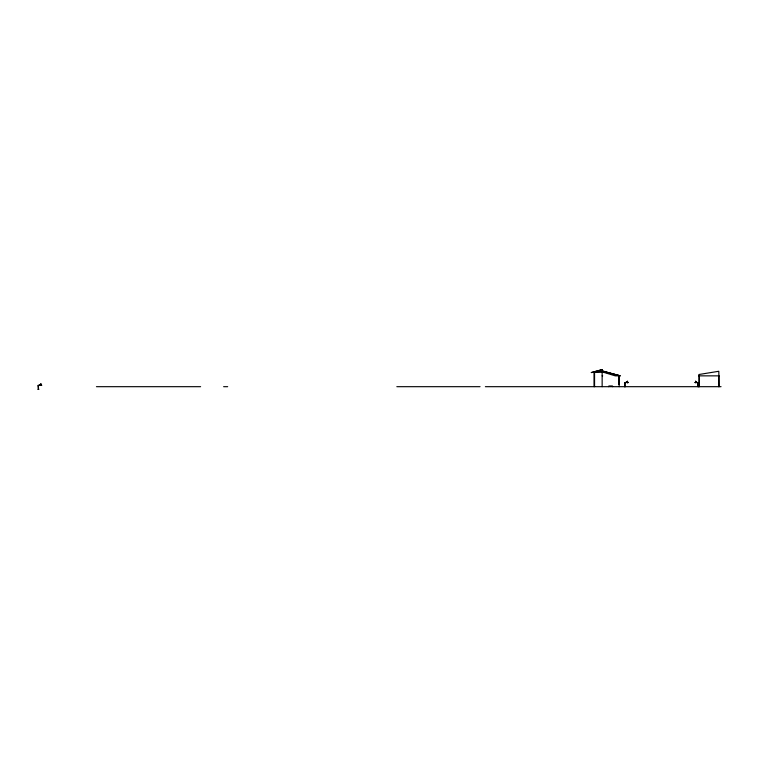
<?xml version="1.0" encoding="UTF-8"?>
<svg xmlns="http://www.w3.org/2000/svg" width="759" height="759" viewBox="0 0 759 759"><rect width="100%" height="100%" fill="white"/><g stroke="black" fill="none" stroke-linecap="round" stroke-linejoin="round"><path stroke-width="1.14" d="M695.69 382.498L696.999 382.527M38.235 389.367L38.235 385.287M38.595 389.367L38.244 385.278M625.112 386.663L624.837 382.583L624.752 386.663M695.595 381.303L695.699 382.726L695.661 381.274M40.853 384.31L38.235 385.914M624.828 382.868L625.378 382.802L624.828 383.219M625.131 382.83L627.446 381.606M698.033 383.238L695.709 381.388M40.853 384.101L38.538 385.686M627.446 381.388L625.131 382.982M39.677 385.164L41.669 385.24M628.262 382.545L626.156 382.517M695.13 382.545L695.614 382.527M41.356 385.268L41.669 385.249M595.73 371.957L602.684 371.568M619.164 386.682L619.164 375.857L615.255 375.857L602.684 372.024L594.022 372.024L594.022 386.682M602.143 375.857L602.684 375.857M719.029 375.857L698.868 375.857L698.868 374.519L718.811 371.274L719.029 386.682M618.623 376.398L619.164 376.398M627.475 381.265L627.541 382.716L627.541 381.303M626.45 382.337L627.446 382.337M694.874 382.536L696.914 382.47M627.475 382.726L628.025 382.545M618.623 383.978L619.164 383.978M39.857 385.041L40.863 385.003M608.746 386.407L612.551 386.407M624.543 386.663L625.302 386.663M96.44 386.682L200.613 386.682M223.62 386.682L227.672 386.682M396.834 386.682L480.049 386.682M485.381 386.682L721.05 386.682M37.988 389.348L38.804 389.367M698.394 386.663L698.052 382.583L697.796 386.644L698.508 386.663M603.822 371.844L618.623 375.449M718.82 375.857L718.82 386.682M699.286 375.857L699.286 386.682M699.086 375.857L699.086 386.682M618.889 376.398L618.889 383.978M612.551 386.682L612.551 386.141L608.746 386.141L608.746 386.682M602.684 371.331L602.684 372.024M602.143 372.024L602.143 386.682M594.563 372.024L594.563 386.682M602.323 370.961L620.207 375.857L602.323 370.961M602.266 369.614L591.318 372.565L602.266 369.614M40.948 383.988L40.882 385.458L40.948 384.007"/></g></svg>
